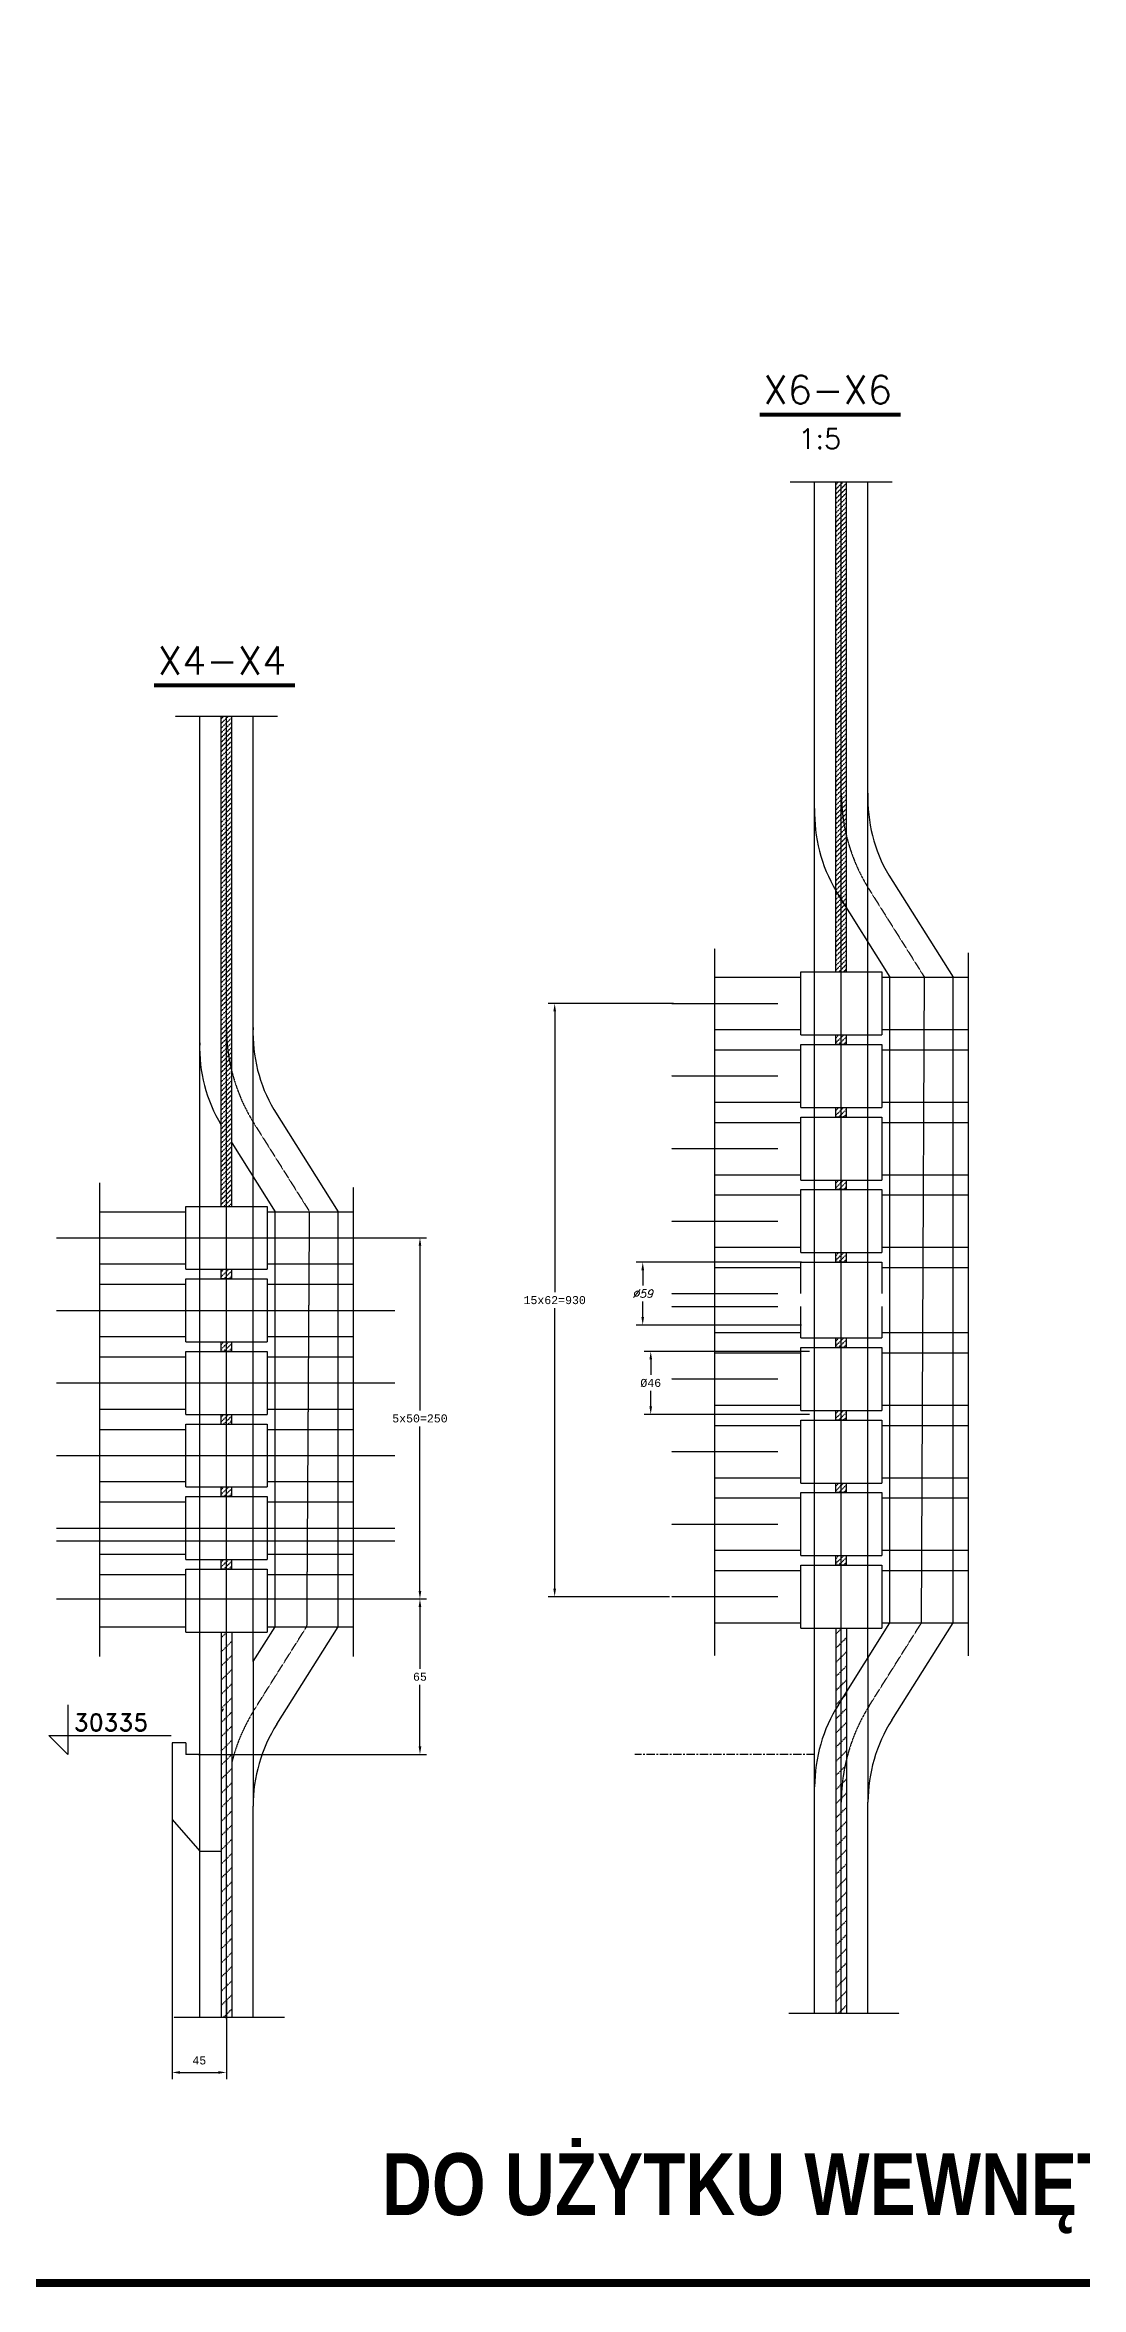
# Model space of a CAD drawing. Extents: x 13210 to 94108, y -7390 to 36310.
# Drawn here: x 71078 to 78846, y -7390 to 9423 of the extents above; entities that cross this region are included whole.
import ezdxf
from ezdxf.enums import TextEntityAlignment as Align

# ---------------------------------------------------------------- set-up
doc = ezdxf.new("R2010")
doc.units = 0
doc.header["$MEASUREMENT"] = 0
doc.header["$PDMODE"] = 3
doc.linetypes.add('CENTREX2', pattern=[100, 62.5, -12.5, 12.5, -12.5])
doc.linetypes.add('DASHEDX2', pattern=[1.5, 1, -0.5])
doc.layers.get('0').update_dxf_attribs({"linetype": 'CONTINUOUS'})
doc.layers.get('DEFPOINTS').update_dxf_attribs({"linetype": 'CONTINUOUS'})
for name, color, linetype in [('DO UŻYTKU WEWN', 5, 'CONTINUOUS'), ('LINIE', 7, 'DASHEDX2'), ('POZIOMY', 7, 'CONTINUOUS'), ('RAMKA', 7, 'CONTINUOUS'), ('RURA', 3, 'CONTINUOUS'), ('WYMIAR1', 7, 'CONTINUOUS'), ('X-X', 1, 'CONTINUOUS')]:
    doc.layers.add(name, color=color, linetype=linetype)
doc.styles.add('Arial_CE', font='ARIALBD.TTF')
doc.styles.add('MONOTXT', font='monotxt')
doc.styles.add('ROMAN_DUPLEX_ITALIC', font='ROMAND', dxfattribs={"oblique": 15})
doc.styles.add('ROMAND', font='romand')
doc.styles.add('ROMANS', font='romans')
doc.styles.get("Standard").update_dxf_attribs({"font": 'romans.shx'})
doc.dimstyles.new('KWA', dxfattribs={"dimscale": 20, "dimtxt": 3, "dimasz": 3, "dimexe": 2.5, "dimexo": 2.5, "dimgap": 1.5, "dimtad": 0, "dimtih": 1, "dimtoh": 1, "dimdsep": 46, "dimtxsty": 'Standard', "dimcen": -3, "dimdle": 1.25, "dimadec": 0, "dimazin": 0, "dimtfac": 0.75, "dimtofl": 0, "dimtmove": 2, "dimatfit": 3, "dimfxl": 0, "dimtvp": 1.5, "dimtolj": 1, "dimtzin": 12, "dimarcsym": 0})

# ---------------------------------------------------------------- blocks, each defined once
blk = doc.blocks.new('*X24')
at = {"color": 0}
for p, q in [((62697.1, 10525.9), (62704.2, 10533)), ((62697.1, 10530.3), (62699.8, 10533)), ((62699.6, 10524), (62707.1, 10531.4)), ((62704.1, 10524), (62707.1, 10527))]:
    blk.add_line(p, q, dxfattribs=at)
blk = doc.blocks.new('*X25')
at = {"color": 0}
for p, q in [((62697.1, 10459.6), (62702.5, 10465)), ((62697.1, 10446.3), (62707.1, 10456.3)), ((62697.1, 10433), (62707.1, 10443)), ((62697.1, 10419.8), (62707.1, 10429.8)), ((62697.1, 10406.5), (62707.1, 10416.5)), ((62697.1, 10393.3), (62707.1, 10403.3)), ((62697.1, 10380), (62707.1, 10390)), ((62697.1, 10366.8), (62707.1, 10376.8)), ((62697.1, 10353.5), (62707.1, 10363.5)), ((62697.1, 10340.2), (62707.1, 10350.2)), ((62697.1, 10327), (62707.1, 10337)), ((62697.1, 10313.7), (62707.1, 10323.7)), ((62697.1, 10300.5), (62707.1, 10310.5)), ((62697.1, 10287.2), (62707.1, 10297.2)), ((62697.1, 10274), (62707.1, 10284)), ((62697.1, 10260.7), (62707.1, 10270.7)), ((62697.1, 10247.4), (62707.1, 10257.4)), ((62697.1, 10234.2), (62707.1, 10244.2)), ((62697.1, 10220.9), (62707.1, 10230.9)), ((62697.1, 10207.7), (62707.1, 10217.7)), ((62697.1, 10194.4), (62707.1, 10204.4)), ((62697.1, 10181.1), (62707.1, 10191.1)), ((62697.1, 10167.9), (62707.1, 10177.9)), ((62697.1, 10154.6), (62707.1, 10164.6)), ((62697.1, 10141.4), (62707.1, 10151.4)), ((62697.1, 10128.1), (62707.1, 10138.1)), ((62697.1, 10114.9), (62707.1, 10124.9)), ((62699.7, 10104.2), (62707.1, 10111.6))]:
    blk.add_line(p, q, dxfattribs=at)
blk = doc.blocks.new('*X26')
at = {"color": 0}
for p, q in [((62554.5, 13817.1), (62581.9, 13844.6)), ((62554.5, 13834.8), (62564.2, 13844.6)), ((62554.5, 13799.5), (62594.5, 13839.5)), ((62554.5, 13781.8), (62594.5, 13821.8)), ((62554.5, 13764.1), (62594.5, 13804.1)), ((62554.5, 13746.4), (62594.5, 13786.4)), ((62554.5, 13728.8), (62594.5, 13768.8)), ((62554.5, 13711.1), (62594.5, 13751.1)), ((62554.5, 13693.4), (62594.5, 13733.4)), ((62554.5, 13675.7), (62594.5, 13715.7)), ((62554.5, 13658), (62594.5, 13698)), ((62554.5, 13640.4), (62594.5, 13680.4)), ((62554.5, 13622.7), (62594.5, 13662.7)), ((62554.5, 13605), (62594.5, 13645)), ((62554.5, 13587.3), (62594.5, 13627.3)), ((62554.5, 13569.7), (62594.5, 13609.7)), ((62554.5, 13552), (62594.5, 13592)), ((62554.5, 13534.3), (62594.5, 13574.3)), ((62554.5, 13516.6), (62594.5, 13556.6)), ((62554.5, 13498.9), (62594.5, 13538.9)), ((62554.5, 13481.3), (62594.5, 13521.3)), ((62554.5, 13463.6), (62594.5, 13503.6)), ((62554.5, 13445.9), (62594.5, 13485.9)), ((62554.5, 13428.2), (62594.5, 13468.2)), ((62554.5, 13410.6), (62594.5, 13450.6)), ((62554.5, 13392.9), (62594.5, 13432.9)), ((62554.5, 13375.2), (62594.5, 13415.2)), ((62554.5, 13357.5), (62594.5, 13397.5)), ((62554.5, 13339.9), (62594.5, 13379.9)), ((62554.5, 13322.2), (62594.5, 13362.2)), ((62554.5, 13304.5), (62594.5, 13344.5)), ((62554.5, 13286.8), (62594.5, 13326.8)), ((62554.5, 13269.1), (62594.5, 13309.1)), ((62554.5, 13251.5), (62594.5, 13291.5)), ((62554.5, 13233.8), (62594.5, 13273.8)), ((62554.5, 13216.1), (62594.5, 13256.1)), ((62554.5, 13198.4), (62594.5, 13238.4)), ((62554.5, 13180.8), (62594.5, 13220.8)), ((62554.5, 13163.1), (62594.5, 13203.1)), ((62554.5, 13145.4), (62594.5, 13185.4)), ((62554.5, 13127.7), (62594.5, 13167.7)), ((62554.5, 13110), (62594.5, 13150)), ((62554.5, 13092.4), (62594.5, 13132.4)), ((62554.5, 13074.7), (62594.5, 13114.7)), ((62554.5, 13057), (62594.5, 13097)), ((62554.5, 13039.3), (62594.5, 13079.3)), ((62554.5, 13021.7), (62594.5, 13061.7)), ((62554.5, 13004), (62594.5, 13044)), ((62554.5, 12986.3), (62594.5, 13026.3)), ((62554.5, 12968.6), (62594.5, 13008.6)), ((62554.5, 12950.9), (62594.5, 12990.9)), ((62554.5, 12933.3), (62594.5, 12973.3)), ((62554.5, 12915.6), (62594.5, 12955.6)), ((62554.5, 12897.9), (62594.5, 12937.9)), ((62554.5, 12880.2), (62594.5, 12920.2)), ((62554.5, 12862.6), (62594.5, 12902.6)), ((62554.5, 12844.9), (62594.5, 12884.9)), ((62554.5, 12827.2), (62594.5, 12867.2)), ((62554.5, 12809.5), (62594.5, 12849.5)), ((62554.5, 12791.8), (62594.5, 12831.8)), ((62554.5, 12774.2), (62594.5, 12814.2)), ((62554.5, 12756.5), (62594.5, 12796.5)), ((62554.5, 12738.8), (62594.5, 12778.8)), ((62554.5, 12721.1), (62594.5, 12761.1)), ((62554.5, 12703.5), (62594.5, 12743.5)), ((62554.5, 12685.8), (62594.5, 12725.8)), ((62554.5, 12668.1), (62594.5, 12708.1)), ((62554.5, 12650.4), (62594.5, 12690.4)), ((62554.5, 12632.7), (62594.5, 12672.7)), ((62554.5, 12615.1), (62594.5, 12655.1)), ((62554.5, 12597.4), (62594.5, 12637.4)), ((62554.5, 12579.7), (62594.5, 12619.7)), ((62554.5, 12562), (62594.5, 12602)), ((62554.5, 12544.4), (62594.5, 12584.4)), ((62554.5, 12526.7), (62594.5, 12566.7)), ((62554.5, 12509), (62594.5, 12549)), ((62554.5, 12491.3), (62594.5, 12531.3)), ((62554.5, 12473.6), (62594.5, 12513.6)), ((62554.5, 12456), (62594.5, 12496)), ((62554.5, 12438.3), (62594.5, 12478.3)), ((62554.5, 12420.6), (62594.5, 12460.6)), ((62554.5, 12402.9), (62594.5, 12442.9)), ((62554.5, 12385.3), (62594.5, 12425.3)), ((62554.5, 12367.6), (62594.5, 12407.6)), ((62554.5, 12349.9), (62594.5, 12389.9)), ((62554.5, 12332.2), (62594.5, 12372.2)), ((62554.5, 12314.5), (62594.5, 12354.5)), ((62554.5, 12296.9), (62594.5, 12336.9)), ((62554.5, 12279.2), (62594.5, 12319.2)), ((62554.5, 12261.5), (62594.5, 12301.5)), ((62554.5, 12243.8), (62594.5, 12283.8)), ((62554.5, 12226.2), (62594.5, 12266.2)), ((62554.5, 12208.5), (62594.5, 12248.5)), ((62554.5, 12190.8), (62594.5, 12230.8)), ((62554.5, 12173.1), (62594.5, 12213.1)), ((62554.5, 12155.4), (62594.5, 12195.4)), ((62554.5, 12137.8), (62594.5, 12177.8)), ((62554.5, 12120.1), (62594.5, 12160.1)), ((62554.5, 12102.4), (62594.5, 12142.4)), ((62554.5, 12084.7), (62594.5, 12124.7)), ((62554.5, 12067.1), (62594.5, 12107.1)), ((62554.5, 12049.4), (62594.5, 12089.4)), ((62554.5, 12031.7), (62594.5, 12071.7)), ((62554.5, 12014), (62594.5, 12054)), ((62565.2, 12007), (62594.5, 12036.3)), ((62582.8, 12007), (62594.5, 12018.7))]:
    blk.add_line(p, q, dxfattribs=at)
blk = doc.blocks.new('*D69')
at = {"color": 0, "linetype": 'ByBlock'}
for p, q in [((71160, -1314), (69920, -1314)), ((69970, -1374), (69970, -1490)), ((69970, -1726), (69970, -1610)), ((71160, -1786), (69920, -1786))]:
    blk.add_line(p, q, dxfattribs=at)
for points in [[(69960, -1374), (69980, -1374), (69970, -1314)], [(69960, -1726), (69980, -1726), (69970, -1786)]]:
    blk.add_solid(points, dxfattribs=at)
at = {"layer": 'DEFPOINTS', "color": 0, "linetype": 'ByBlock'}
for p in [(71210, -1314), (69970, -1786), (71210, -1786)]:
    blk.add_point(p, dxfattribs=at)
at = {"color": 0, "linetype": 'ByBlock', "style": 'MONOTXT'}
blk.add_text('%%C46', height=60, dxfattribs=at).set_placement((69970, -1550), align=Align.MIDDLE_CENTER)
blk = doc.blocks.new('*D70')
at = {"color": 0, "linetype": 'ByBlock'}
for p, q in [((68040, -3170), (68290, -3170)), ((68240, -3230), (68240, -3693)), ((68240, -4276), (68240, -3813)), ((66580, -4336), (68290, -4336))]:
    blk.add_line(p, q, dxfattribs=at)
for points in [[(68230, -3230), (68250, -3230), (68240, -3170)], [(68230, -4276), (68250, -4276), (68240, -4336)]]:
    blk.add_solid(points, dxfattribs=at)
at = {"layer": 'DEFPOINTS', "color": 0, "linetype": 'ByBlock'}
for p in [(67990, -3170), (68240, -3170), (66530, -4336)]:
    blk.add_point(p, dxfattribs=at)
at = {"color": 0, "linetype": 'ByBlock', "style": 'MONOTXT'}
blk.add_text('65', height=60, dxfattribs=at).set_placement((68240, -3753), align=Align.MIDDLE_CENTER)
blk = doc.blocks.new('*D71')
at = {"color": 0, "linetype": 'ByBlock'}
for p, q in [((68030, -462), (68290, -462)), ((68240, -522), (68240, -1756)), ((68240, -3110), (68240, -1876)), ((68040, -3170), (68290, -3170))]:
    blk.add_line(p, q, dxfattribs=at)
for points in [[(68230, -522), (68250, -522), (68240, -462)], [(68230, -3110), (68250, -3110), (68240, -3170)]]:
    blk.add_solid(points, dxfattribs=at)
at = {"layer": 'DEFPOINTS', "color": 0, "linetype": 'ByBlock'}
for p in [(67980, -462), (68240, -462), (67990, -3170)]:
    blk.add_point(p, dxfattribs=at)
at = {"color": 0, "linetype": 'ByBlock', "style": 'MONOTXT'}
blk.add_text('5x50=250', height=60, dxfattribs=at).set_placement((68240, -1816), align=Align.MIDDLE_CENTER)
blk = doc.blocks.new('*D72')
at = {"color": 0, "linetype": 'ByBlock'}
for p, q in [((66382, -4660), (66382, -6770)), ((66789, -6170), (66789, -6770)), ((66442, -6720), (66729, -6720))]:
    blk.add_line(p, q, dxfattribs=at)
for points in [[(66442, -6710), (66442, -6730), (66382, -6720)], [(66729, -6710), (66729, -6730), (66789, -6720)]]:
    blk.add_solid(points, dxfattribs=at)
at = {"layer": 'DEFPOINTS', "color": 0, "linetype": 'ByBlock'}
for p in [(66382, -4610), (66789, -6120), (66789, -6720)]:
    blk.add_point(p, dxfattribs=at)
at = {"color": 0, "linetype": 'ByBlock', "style": 'MONOTXT'}
blk.add_text('45', height=60, dxfattribs=at).set_placement((66586, -6630), align=Align.MIDDLE_CENTER)
blk = doc.blocks.new('POZ')
for p, q in [((0, 186), (0, 0)), ((0, 0), (-71, 71)), ((-71, 71), (387, 71))]:
    blk.add_line(p, q)
at = {"style": 'ROMAND', "flags": 4}
blk.add_attdef('POZIOM', (23, 88), '', height=65, dxfattribs=at)
blk = doc.blocks.new('*D73')
at = {"color": 0, "linetype": 'ByBlock'}
for p, q in [((70140, 1295), (69200, 1295)), ((69250, 1235), (69250, -869)), ((69250, -3093), (69250, -989)), ((70110, -3153), (69200, -3153))]:
    blk.add_line(p, q, dxfattribs=at)
for points in [[(69240, 1235), (69260, 1235), (69250, 1295)], [(69240, -3093), (69260, -3093), (69250, -3153)]]:
    blk.add_solid(points, dxfattribs=at)
at = {"layer": 'DEFPOINTS', "color": 0, "linetype": 'ByBlock'}
for p in [(70190, 1295), (69250, -3153), (70160, -3153)]:
    blk.add_point(p, dxfattribs=at)
at = {"color": 0, "linetype": 'ByBlock', "style": 'MONOTXT'}
blk.add_text('15x62=930', height=60, dxfattribs=at).set_placement((69250, -929), align=Align.MIDDLE_CENTER)
blk = doc.blocks.new('DO_UŻYTKU_WEWN')
at = {"layer": 'DO UŻYTKU WEWN', "style": 'Arial_CE', "width": 0.8}
blk.add_text('DO UŻYTKU WEWNĘTRZNEGO', height=5.3731, dxfattribs=at).set_placement((77.43, 40.45))

msp = doc.modelspace()

# ---------------------------------------------------------------- linework, layer by layer
at = {"layer": 'DEFPOINTS', "color": 0, "linetype": 'ByBlock'}
for p in [(71150, -644.56473), (71150, -1116.56473)]:
    msp.add_point(p, dxfattribs=at)
at = {"layer": 'LINIE'}
for p, q in [((76664.56591, 6146.4899), (77430.56591, 6146.4899)), ((77048.56591, -5334.92038), (77048.56591, 6146.4899)), ((72055.15008, 4388.94071), (72821.15008, 4388.94071)), ((72439.15008, -5381.03431), (72439.15008, 4388.94071)), ((77257.18399, 3090.20267), (77672.10329, 2431.43527)), ((76097.19879, 2647.43527), (76097.19879, -2656.56473)), ((77999.93303, 2615.43527), (77999.93303, -2656.56473)), ((76848.56591, -2448.56473), (76848.56591, 2471.43527)), ((77248.56591, -2448.56473), (77248.56591, 2471.43527)), ((77413.39843, -2408.56473), (77413.39843, 2431.43527)), ((77649.76262, -2408.56473), (77672.10329, 2431.43527)), ((77886.12682, -2408.56473), (77886.12682, 2431.43527)), ((75775.87824, 2235.43527), (76571.93303, 2235.43527)), ((72639.15008, 935.7328), (72639.15008, 1973.47619)), ((77008.56591, 1927.43527), (77008.56591, 1999.43527)), ((77008.56591, 1999.43527), (77088.56591, 1999.43527)), ((77088.56591, 1927.43527), (77008.56591, 1927.43527)), ((77088.56591, 1927.43527), (77088.56591, 1999.43527)), ((75775.87824, 1691.43527), (76571.93303, 1691.43527)), ((77008.56591, 1383.43527), (77008.56591, 1455.43527)), ((77008.56591, 1455.43527), (77088.56591, 1455.43527)), ((77088.56591, 1383.43527), (77008.56591, 1383.43527)), ((77088.56591, 1383.43527), (77088.56591, 1455.43527)), ((72647.76816, 1332.65348), (73062.68746, 673.88608)), ((75775.87824, 1147.43527), (76571.93303, 1147.43527)), ((71487.78295, 889.88608), (71487.78295, -2660.1865)), ((73390.5172, 857.88608), (73390.5172, -2660.1865)), ((77008.56591, 839.43527), (77008.56591, 911.43527)), ((77008.56591, 911.43527), (77088.56591, 911.43527)), ((77088.56591, 839.43527), (77088.56591, 911.43527)), ((72239.15008, -2478.11392), (72239.15008, 713.88608)), ((72639.15008, -2478.11392), (72639.15008, 713.88608)), ((72803.9826, -2438.11392), (72803.9826, 673.88608)), ((73043.24768, -2438.11392), (73062.68746, 673.88608)), ((73276.71098, -2438.11392), (73276.71098, 673.88608)), ((77088.56591, 839.43527), (77008.56591, 839.43527)), ((75775.87824, 603.43527), (76571.93303, 603.43527)), ((71166.46241, 477.88608), (73702.5172, 477.88608)), ((77008.56591, 295.43527), (77008.56591, 367.43527)), ((77008.56591, 367.43527), (77088.56591, 367.43527)), ((77088.56591, 295.43527), (77088.56591, 367.43527)), ((72399.15008, 241.88608), (72479.15008, 241.88608)), ((72399.15008, 169.88608), (72399.15008, 241.88608)), ((72479.15008, 169.88608), (72399.15008, 169.88608)), ((72479.15008, 169.88608), (72479.15008, 241.88608)), ((77088.56591, 295.43527), (77008.56591, 295.43527)), ((75775.87824, 59.43527), (76571.93303, 59.43527)), ((71166.46241, -66.11392), (73702.5172, -66.11392)), ((75775.87824, -36.56473), (76571.93303, -36.56473)), ((72399.15008, -302.11392), (72479.15008, -302.11392)), ((72399.15008, -374.11392), (72399.15008, -302.11392)), ((72479.15008, -374.11392), (72479.15008, -302.11392)), ((77008.56591, -272.56473), (77088.56591, -272.56473)), ((77008.56591, -344.56473), (77008.56591, -272.56473)), ((77088.56591, -344.56473), (77088.56591, -272.56473)), ((72479.15008, -374.11392), (72399.15008, -374.11392)), ((77088.56591, -344.56473), (77008.56591, -344.56473)), ((71166.46241, -610.11392), (73702.5172, -610.11392)), ((75775.87824, -580.56473), (76571.93303, -580.56473)), ((77008.56591, -816.56473), (77088.56591, -816.56473)), ((77008.56591, -888.56473), (77008.56591, -816.56473)), ((77088.56591, -888.56473), (77088.56591, -816.56473)), ((72399.15008, -846.11392), (72479.15008, -846.11392)), ((72399.15008, -918.11392), (72399.15008, -846.11392)), ((72399.15008, -918.11392), (72479.15008, -918.11392)), ((72479.15008, -918.11392), (72479.15008, -846.11392)), ((77088.56591, -888.56473), (77008.56591, -888.56473)), ((71166.46241, -1154.11392), (73702.5172, -1154.11392)), ((75775.87824, -1124.56473), (76571.93303, -1124.56473)), ((72399.15008, -1462.11392), (72399.15008, -1390.11392)), ((72399.15008, -1390.11392), (72479.15008, -1390.11392)), ((72479.15008, -1462.11392), (72399.15008, -1462.11392)), ((72479.15008, -1462.11392), (72479.15008, -1390.11392)), ((77008.56591, -1360.56473), (77088.56591, -1360.56473)), ((77008.56591, -1432.56473), (77008.56591, -1360.56473)), ((77088.56591, -1432.56473), (77008.56591, -1432.56473)), ((77088.56591, -1432.56473), (77088.56591, -1360.56473)), ((75775.87824, -1668.56473), (76571.93303, -1668.56473)), ((71166.46241, -1698.11392), (73702.5172, -1698.11392)), ((71166.46241, -1794.11392), (73702.5172, -1794.11392)), ((72399.15008, -1934.11392), (72479.15008, -1934.11392)), ((72399.15008, -2006.11392), (72399.15008, -1934.11392)), ((72479.15008, -2006.11392), (72399.15008, -2006.11392)), ((72479.15008, -2006.11392), (72479.15008, -1934.11392)), ((77008.56591, -1976.56473), (77008.56591, -1904.56473)), ((77008.56591, -1904.56473), (77088.56591, -1904.56473)), ((77088.56591, -1976.56473), (77008.56591, -1976.56473)), ((77088.56591, -1976.56473), (77088.56591, -1904.56473)), ((71166.46241, -2230.04162), (73702.5172, -2230.04162)), ((75775.87824, -2212.56473), (76571.93303, -2212.56473)), ((72647.76816, -3061.41105), (73040.34679, -2438.11392)), ((77257.18399, -3031.86186), (77649.76262, -2408.56473)), ((77248.56591, -2670.26934), (77248.56591, -3754.53103)), ((72639.15008, -2699.81853), (72639.15008, -3784.08022)), ((72239.15008, -3668.60936), (72239.15008, -3396.18288)), ((72239.15008, -4120.11392), (72239.15008, -3668.60936)), ((72045.32273, -5364.46957), (72874.09604, -5364.46957)), ((76654.73856, -5334.92038), (77483.51187, -5334.92038))]:
    msp.add_line(p, q, dxfattribs=at)
at = {"layer": 'LINIE', "linetype": 'CENTREX2'}
msp.add_line((76850, -3396.18288), (75500, -3396.18288), dxfattribs=at)
at = {"layer": 'LINIE'}
for centre, start, end in [((78404.56591, 3812.87185), 180, 212.20444158), ((73795.15008, 2055.32266), 180, 212.20444158), ((73795.15008, -3784.08022), 147.79555842, 166.048812057), ((78404.56591, -3754.53103), 147.79555842, 180)]:
    msp.add_arc(centre, 1356, start, end, dxfattribs=at)
at = {"layer": 'RAMKA', "linetype": 'Continuous', "const_width": 60}
msp.add_lwpolyline([(13240, 36280), (94070, 36280), (94070, -7360), (13240, -7360)], close=True, dxfattribs=at)
at = {"layer": 'RURA'}
for p, q in [((76848.56591, 2471.43527), (76848.56591, 6146.4899)), ((77008.56591, 2471.43527), (77008.56591, 6146.4899)), ((77088.56591, 2471.43527), (77088.56591, 6146.4899)), ((77248.56591, 2471.43527), (77248.56591, 6146.4899)), ((72239.15008, 713.88608), (72239.15008, 4388.94071)), ((72399.15008, 713.88608), (72399.15008, 4388.94071)), ((72479.15008, 713.88608), (72479.15008, 4388.94071)), ((72639.15008, 1973.47619), (72639.15008, 4388.94071)), ((77404.25063, 3196.79105), (77886.30375, 2431.43527)), ((77004.16321, 3081.32018), (77413.48794, 2431.43527)), ((76097.19879, 2431.43527), (76743.93303, 2431.43527)), ((76743.93303, 2471.43527), (77008.56591, 2471.43527)), ((76743.93303, 1999.43527), (76743.93303, 2471.43527)), ((77008.56591, 2471.43527), (77088.56591, 2471.43527)), ((77088.56591, 2471.43527), (77353.19879, 2471.43527)), ((77353.19879, 2471.43527), (77353.19879, 1999.43527)), ((77353.19879, 2431.43527), (77999.93303, 2431.43527)), ((76097.19879, 2039.43527), (76743.93303, 2039.43527)), ((77353.19879, 2039.43527), (77999.93303, 2039.43527)), ((76097.19879, 1887.43527), (76743.93303, 1887.43527)), ((76743.93303, 1999.43527), (77353.19879, 1999.43527)), ((76743.93303, 1927.43527), (77353.19879, 1927.43527)), ((76743.93303, 1455.43527), (76743.93303, 1927.43527)), ((77353.19879, 1927.43527), (77353.19879, 1455.43527)), ((77353.19879, 1887.43527), (77999.93303, 1887.43527)), ((72794.8348, 1439.24186), (73276.88792, 673.88608)), ((76097.19879, 1495.43527), (76743.93303, 1495.43527)), ((76743.93303, 1455.43527), (77353.19879, 1455.43527)), ((76743.93303, 1383.43527), (77353.19879, 1383.43527)), ((76743.93303, 911.43527), (76743.93303, 1383.43527)), ((77353.19879, 1495.43527), (77999.93303, 1495.43527)), ((77353.19879, 1383.43527), (77353.19879, 911.43527)), ((72394.74738, 1323.77099), (72399.15008, 1316.78082)), ((72479.15008, 1189.76482), (72804.07211, 673.88608)), ((76097.19879, 1343.43527), (76743.93303, 1343.43527)), ((77353.19879, 1343.43527), (77999.93303, 1343.43527)), ((72639.15008, 713.88608), (72639.15008, 935.7328)), ((76097.19879, 951.43527), (76743.93303, 951.43527)), ((76743.93303, 911.43527), (77353.19879, 911.43527)), ((77353.19879, 951.43527), (77999.93303, 951.43527)), ((71487.78295, 673.88608), (72134.5172, 673.88608)), ((72134.5172, 241.88608), (72134.5172, 713.88608)), ((72134.5172, 713.88608), (72399.15008, 713.88608)), ((72399.15008, 713.88608), (72479.15008, 713.88608)), ((72399.15008, 713.88608), (72479.15008, 713.88608)), ((72479.15008, 713.88608), (72743.78295, 713.88608)), ((72743.78295, 713.88608), (72743.78295, 241.88608)), ((72743.78295, 673.88608), (73390.5172, 673.88608)), ((76097.19879, 799.43527), (76743.93303, 799.43527)), ((76743.93303, 839.43527), (77353.19879, 839.43527)), ((76743.93303, 367.43527), (76743.93303, 839.43527)), ((77353.19879, 839.43527), (77353.19879, 367.43527)), ((77353.19879, 799.43527), (77999.93303, 799.43527)), ((76097.19879, 407.43527), (76743.93303, 407.43527)), ((76743.93303, 367.43527), (77353.19879, 367.43527)), ((77353.19879, 407.43527), (77999.93303, 407.43527)), ((71487.78295, 281.88608), (72134.5172, 281.88608)), ((72134.5172, 241.88608), (72743.78295, 241.88608)), ((72134.5172, -302.11392), (72134.5172, 169.88608)), ((72134.5172, 169.88608), (72743.78295, 169.88608)), ((72743.78295, 281.88608), (73390.5172, 281.88608)), ((72743.78295, 169.88608), (72743.78295, -302.11392)), ((76097.19879, 255.43527), (76743.93303, 255.43527)), ((76743.93303, 295.43527), (77353.19879, 295.43527)), ((76743.93303, 59.43527), (76743.93303, 295.43527)), ((77353.19879, 295.43527), (77353.19879, 59.43527)), ((77353.19879, 255.43527), (77999.93303, 255.43527)), ((71487.78295, 129.88608), (72134.5172, 129.88608)), ((72743.78295, 129.88608), (73390.5172, 129.88608)), ((76743.93303, -272.56473), (76743.93303, -36.56473)), ((77353.19879, -36.56473), (77353.19879, -272.56473)), ((71487.78295, -262.11392), (72134.5172, -262.11392)), ((72134.5172, -302.11392), (72743.78295, -302.11392)), ((72743.78295, -262.11392), (73390.5172, -262.11392)), ((76097.19879, -232.56473), (76743.93303, -232.56473)), ((76743.93303, -272.56473), (77353.19879, -272.56473)), ((77353.19879, -232.56473), (77999.93303, -232.56473)), ((71487.78295, -414.11392), (72134.5172, -414.11392)), ((72134.5172, -846.11392), (72134.5172, -374.11392)), ((72134.5172, -374.11392), (72743.78295, -374.11392)), ((72743.78295, -374.11392), (72743.78295, -846.11392)), ((72743.78295, -414.11392), (73390.5172, -414.11392)), ((76097.19879, -384.56473), (76743.93303, -384.56473)), ((76743.93303, -344.56473), (77353.19879, -344.56473)), ((76743.93303, -816.56473), (76743.93303, -344.56473)), ((77353.19879, -344.56473), (77353.19879, -816.56473)), ((77353.19879, -384.56473), (77999.93303, -384.56473)), ((71487.78295, -806.11392), (72134.5172, -806.11392)), ((72743.78295, -806.11392), (73390.5172, -806.11392)), ((76097.19879, -776.56473), (76743.93303, -776.56473)), ((76743.93303, -816.56473), (77353.19879, -816.56473)), ((77353.19879, -776.56473), (77999.93303, -776.56473)), ((71487.78295, -958.11392), (72134.5172, -958.11392)), ((72134.5172, -846.11392), (72743.78295, -846.11392)), ((72134.5172, -1390.11392), (72134.5172, -918.11392)), ((72134.5172, -918.11392), (72743.78295, -918.11392)), ((72743.78295, -918.11392), (72743.78295, -1390.11392)), ((72743.78295, -958.11392), (73390.5172, -958.11392)), ((76097.19879, -928.56473), (76743.93303, -928.56473)), ((76743.93303, -888.56473), (77353.19879, -888.56473)), ((76743.93303, -1360.56473), (76743.93303, -888.56473)), ((77353.19879, -888.56473), (77353.19879, -1360.56473)), ((77353.19879, -928.56473), (77999.93303, -928.56473)), ((76097.19879, -1320.56473), (76743.93303, -1320.56473)), ((77353.19879, -1320.56473), (77999.93303, -1320.56473)), ((71487.78295, -1350.11392), (72134.5172, -1350.11392)), ((71487.78295, -1502.11392), (72134.5172, -1502.11392)), ((72134.5172, -1390.11392), (72743.78295, -1390.11392)), ((72134.5172, -1934.11392), (72134.5172, -1462.11392)), ((72134.5172, -1462.11392), (72743.78295, -1462.11392)), ((72743.78295, -1350.11392), (73390.5172, -1350.11392)), ((72743.78295, -1462.11392), (72743.78295, -1934.11392)), ((72743.78295, -1502.11392), (73390.5172, -1502.11392)), ((76097.19879, -1472.56473), (76743.93303, -1472.56473)), ((76743.93303, -1360.56473), (77353.19879, -1360.56473)), ((76743.93303, -1432.56473), (77353.19879, -1432.56473)), ((76743.93303, -1904.56473), (76743.93303, -1432.56473)), ((77353.19879, -1432.56473), (77353.19879, -1904.56473)), ((77353.19879, -1472.56473), (77999.93303, -1472.56473)), ((71487.78295, -1894.11392), (72134.5172, -1894.11392)), ((72134.5172, -1934.11392), (72743.78295, -1934.11392)), ((72134.5172, -2006.11392), (72743.78295, -2006.11392)), ((72134.5172, -2478.11392), (72134.5172, -2006.11392)), ((72743.78295, -1894.11392), (73390.5172, -1894.11392)), ((72743.78295, -2006.11392), (72743.78295, -2478.11392)), ((76097.19879, -1864.56473), (76743.93303, -1864.56473)), ((76097.19879, -2016.56473), (76743.93303, -2016.56473)), ((76743.93303, -1904.56473), (77353.19879, -1904.56473)), ((76743.93303, -2448.56473), (76743.93303, -1976.56473)), ((76743.93303, -1976.56473), (77353.19879, -1976.56473)), ((77353.19879, -1864.56473), (77999.93303, -1864.56473)), ((77353.19879, -1976.56473), (77353.19879, -2448.56473)), ((77353.19879, -2016.56473), (77999.93303, -2016.56473)), ((71487.78295, -2046.11392), (72134.5172, -2046.11392)), ((72743.78295, -2046.11392), (73390.5172, -2046.11392)), ((71487.78295, -2438.11392), (72134.5172, -2438.11392)), ((72134.5172, -2478.11392), (72399.15008, -2478.11392)), ((72239.15008, -3396.18288), (72239.15008, -2478.11392)), ((72399.15008, -2478.11392), (72479.15008, -2478.11392)), ((72399.15008, -2478.11392), (72479.15008, -2478.11392)), ((72399.15008, -2478.11392), (72399.15008, -5368.08964)), ((72479.15008, -2478.11392), (72743.78295, -2478.11392)), ((72479.15008, -2478.11392), (72479.15008, -5364.46957)), ((72639.15008, -2699.81853), (72803.9826, -2438.11392)), ((72639.15008, -2699.81853), (72639.15008, -2478.11392)), ((72743.78295, -2438.11392), (73390.5172, -2438.11392)), ((72816.99853, -3167.99942), (73276.71098, -2438.11392)), ((76097.19879, -2408.56473), (76743.93303, -2408.56473)), ((76743.93303, -2448.56473), (77008.56591, -2448.56473)), ((76848.56591, -3639.06017), (76848.56591, -2448.56473)), ((77008.56591, -2448.56473), (77008.56591, -5338.54045)), ((77008.56591, -2448.56473), (77088.56591, -2448.56473)), ((77026.41436, -3022.97937), (77413.39843, -2408.56473)), ((77088.56591, -2448.56473), (77088.56591, -5334.92038)), ((77088.56591, -2448.56473), (77353.19879, -2448.56473)), ((77248.56591, -2670.26934), (77248.56591, -2448.56473)), ((77353.19879, -2408.56473), (77999.93303, -2408.56473)), ((77426.41436, -3138.45023), (77886.12682, -2408.56473)), ((72134.5172, -3308.11392), (72032.18506, -3308.11392)), ((72032.18506, -3308.11392), (72032.18506, -3884.11392)), ((72134.5172, -3308.11392), (72134.5172, -3396.18288)), ((72239.15008, -3396.18288), (72134.5172, -3396.18288)), ((76848.56591, -5334.92038), (76848.56591, -3639.06017)), ((72639.15008, -5364.46957), (72639.15008, -3784.08022)), ((77248.56591, -5334.92038), (77248.56591, -3754.53103)), ((72032.18506, -3884.11392), (72239.15008, -4120.11392)), ((72239.15008, -5364.46957), (72239.15008, -4120.11392)), ((72239.15008, -4120.11392), (72399.15008, -4120.11392)), ((72399.15008, -5364.46957), (72479.15008, -5364.46957)), ((77008.56591, -5334.92038), (77088.56591, -5334.92038))]:
    msp.add_line(p, q, dxfattribs=at)
for centre, radius, start, end in [((78383.45329, 3771.94861), 1135.62497, 177.934849505, 210.428841802), ((77987.37897, 3664.19215), 1139.29716, 178.329675811, 210.770905321), ((73774.03746, 2014.39942), 1135.62497, 177.934849505, 210.428841802), ((73377.96314, 1906.64296), 1139.29716, 178.329675811, 210.770905321), ((78004.56591, -3639.06017), 1156, 147.79555842, 180), ((73395.15008, -3668.60936), 1156, 147.79555842, 149.495770865), ((73795.15008, -3784.08022), 1156, 147.79555842, 180), ((78404.56591, -3754.53103), 1156, 147.79555842, 180)]:
    msp.add_arc(centre, radius, start, end, dxfattribs=at)
at = {"layer": 'WYMIAR1', "color": 0, "linetype": 'ByBlock'}
for p, q in [((76750, 295.43527), (75510, 295.43527)), ((75560, 235.43527), (75560, 119.43527)), ((75560, -116.56473), (75560, -0.56473)), ((76750, -176.56473), (75510, -176.56473))]:
    msp.add_line(p, q, dxfattribs=at)
for points in [[(75550, 235.43527), (75570, 235.43527), (75560, 295.43527)], [(75550, -116.56473), (75570, -116.56473), (75560, -176.56473)]]:
    msp.add_solid(points, dxfattribs=at)
at = {"layer": 'X-X', "const_width": 30}
for points in [[(76437.5, 6650), (77494.5, 6650)], [(71897.5, 4620), (72954.5, 4620)]]:
    msp.add_lwpolyline(points, dxfattribs=at)

# ---------------------------------------------------------------- block references
at = {"xscale": 86.2968888315596, "yscale": 86.2968888315596, "zscale": 86.2968888315596}
msp.add_blockref('DO_UŻYTKU_WEWN', (66923.44039, -10340.13929), dxfattribs=at)
at = {"layer": 'LINIE'}
for name, p, xscale, yscale, zscale in [('*X26', (-48100.39911, -21542.63731), 2, 2, 2), ('*X26', (-52709.81494, -23300.1865), 2, 2, 2), ('*X24', (-424568.06697, -82264.56473), 8, 8, 8), ('*X24', (-424568.06697, -82808.56473), 8, 8, 8), ('*X24', (-424568.06697, -83352.56473), 8, 8, 8), ('*X24', (-424568.06697, -83896.56473), 8, 8, 8), ('*X24', (-429177.4828, -84022.11392), 8, 8, 8), ('*X24', (-429177.4828, -84566.11392), 8, 8, 8), ('*X24', (-424568.06697, -84536.56473), 8, 8, 8), ('*X24', (-424568.06697, -85080.56473), 8, 8, 8), ('*X24', (-429177.4828, -85110.11392), 8, 8, 8), ('*X24', (-429177.4828, -85654.11392), 8, 8, 8), ('*X24', (-424568.06697, -85624.56473), 8, 8, 8), ('*X24', (-429177.4828, -86198.11392), 8, 8, 8), ('*X24', (-424568.06697, -86168.56473), 8, 8, 8), ('*X25', (-429177.4828, -86198.11392), 8, 8, 8), ('*X25', (-424568.06697, -86168.56473), 8, 8, 8)]:
    msp.add_blockref(name, p, dxfattribs=dict(at, xscale=xscale, yscale=yscale, zscale=zscale))
at = {"layer": 'POZIOMY', "linetype": 'CENTREX2', "xscale": 2, "yscale": 2, "zscale": 2}
msp.add_blockref('POZ', (71250, -3396.18288), dxfattribs=at).add_auto_attribs({'POZIOM': '30335'})

# ---------------------------------------------------------------- texts
at = {"layer": 'WYMIAR1', "color": 0, "linetype": 'ByBlock', "style": 'ROMAN_DUPLEX_ITALIC', "oblique": 15}
msp.add_text('%%C59', height=60, dxfattribs=at).set_placement((75560, 59.43527), align=Align.MIDDLE)
at = {"layer": 'X-X', "style": 'ROMANS'}
for s, height, p in [('X6-X6', 212, (76465.5, 6731)), ('1:5', 150, (76726.26272, 6394.87285)), ('X4-X4', 212, (71925.5, 4701))]:
    msp.add_text(s, height=height, dxfattribs=at).set_placement(p)

# ---------------------------------------------------------------- dimensions: what is measured, and where the dimension line sits
at = {"layer": 'WYMIAR1', "linetype": 'CENTREX2'}
for base, p1, p2, text, picture, middle in [((74900, -2212.56473), (75840, 2235.43527), (75810, -2212.56473), '15x62=930', '*D73', (74900, 11.43527)), ((73890, 477.88608), (73640, -2230.04162), (73630, 477.88608), '5x50=250', '*D71', (73890, -876.07777)), ((75620, -846.11392), (76860, -374.11392), (76860, -846.11392), '%%C46', '*D69', (75620, -610.11392)), ((73890, -2230.04162), (72180, -3396.18288), (73640, -2230.04162), '65', '*D70', (73890, -2813.11225))]:
    dim = msp.add_linear_dim(base=base, p1=p1, p2=p2, angle=90, text=text, dimstyle='KWA', dxfattribs=at)
    dim.commit()
    dim.dimension.update_dxf_attribs({"geometry": picture, "text_midpoint": middle, "insert": (5650, 940)})
dim = msp.add_linear_dim(base=(72439.15008, -5780), p1=(72032.18506, -3670), p2=(72439.15008, -5180), text='45', dimstyle='KWA', dxfattribs=at)
dim.commit()
dim.dimension.update_dxf_attribs({"geometry": '*D72', "text_midpoint": (72235.66757, -5690), "insert": (5650, 940)})

doc.saveas('drawing.dxf')
